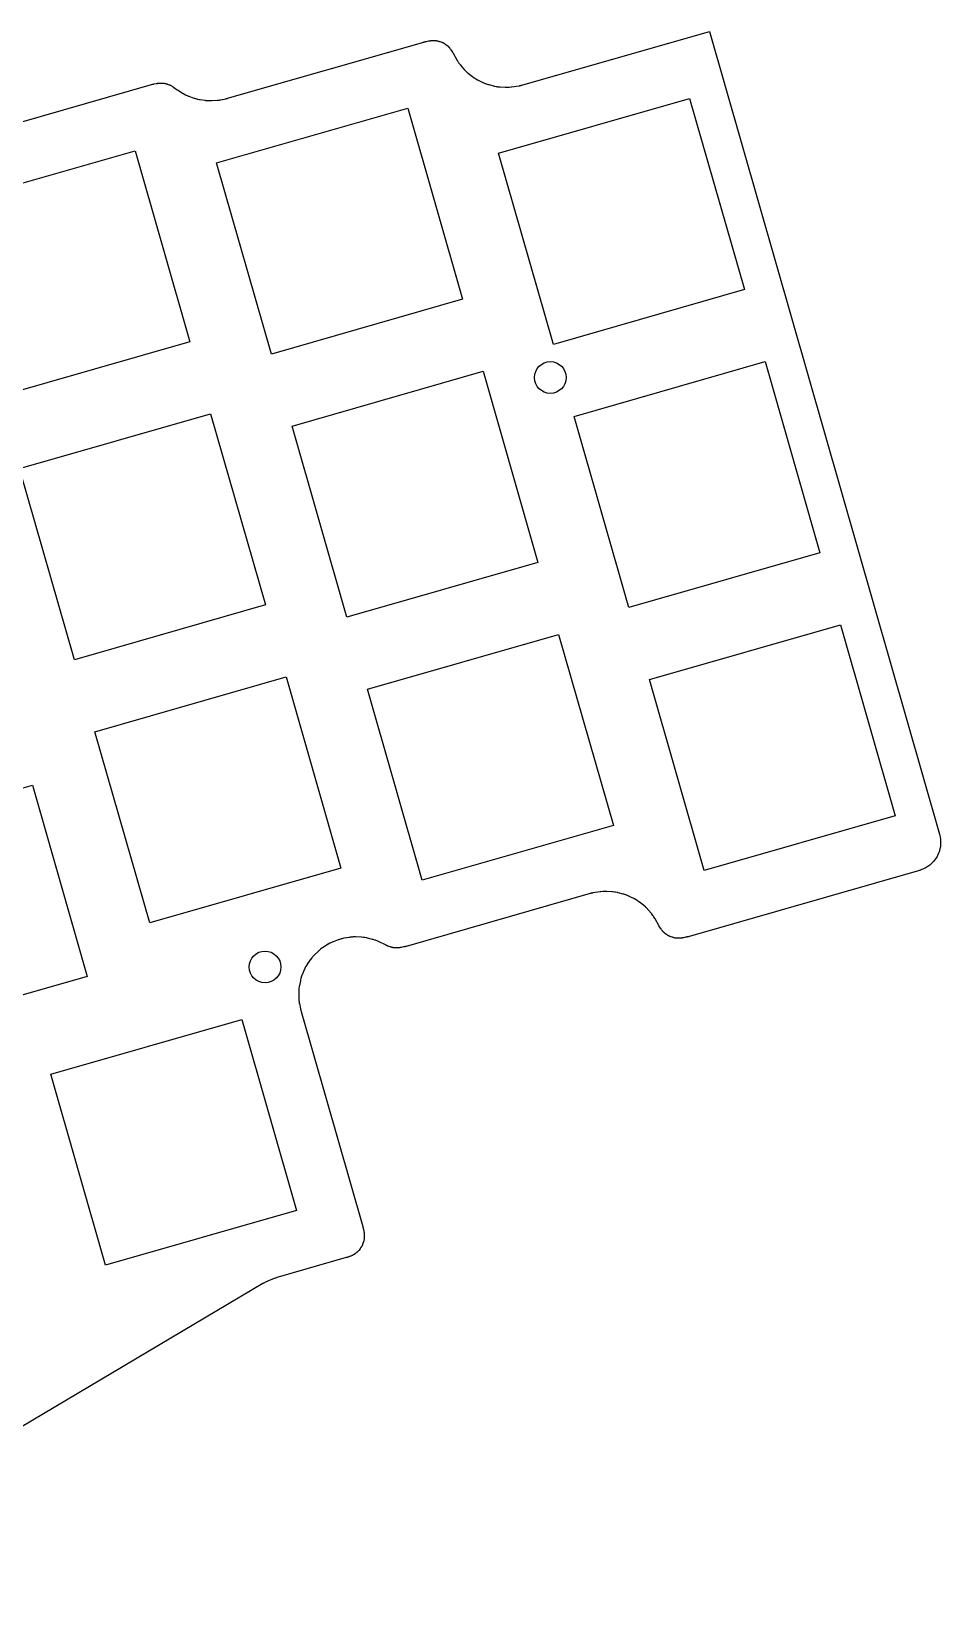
# Model space of a CAD drawing. Header units: millimetres. Extents: x 50 to 304, y -149 to -35.
# Drawn here: x 240.8 to 303.9, y -143.8 to -35 of the extents above; entities that cross this region are included whole.
import ezdxf

# ---------------------------------------------------------------- set-up
doc = ezdxf.new("R2010")
doc.units = ezdxf.units.MM
doc.layers.add('Edge.Cuts', color=254, linetype='CONTINUOUS', true_color=0xd0d2cd)

msp = doc.modelspace()

# ---------------------------------------------------------------- linework, layer by layer
at = {"layer": 'Edge.Cuts', "linetype": 'CONTINUOUS'}
for p, q in [((254.387406, -39.694391), (268.015491, -35.786381)), ((268.015491, -35.786381), (268.023547, -35.784116)), ((268.023547, -35.784116), (268.031626, -35.781936)), ((268.031626, -35.781936), (268.088237, -35.766976)), ((268.088237, -35.766976), (268.104453, -35.762872)), ((268.104453, -35.762872), (268.12075, -35.759108)), ((268.12075, -35.759108), (268.177936, -35.746528)), ((268.177936, -35.746528), (268.18612, -35.744773)), ((268.18612, -35.744773), (268.194322, -35.743103)), ((268.194322, -35.743103), (268.357069, -35.710857)), ((268.357069, -35.710857), (268.365317, -35.709267)), ((268.365317, -35.709267), (268.373582, -35.707765)), ((268.373582, -35.707765), (268.41063, -35.701229)), ((268.41063, -35.701229), (268.427229, -35.698481)), ((268.427229, -35.698481), (268.443881, -35.696082)), ((268.443881, -35.696082), (268.471553, -35.692393)), ((268.471553, -35.692393), (268.489521, -35.690204)), ((268.489521, -35.690204), (268.507536, -35.688422)), ((268.507536, -35.688422), (268.532767, -35.686214)), ((268.532767, -35.686214), (268.55211, -35.684757)), ((268.55211, -35.684757), (268.571484, -35.683769)), ((268.571484, -35.683769), (268.605191, -35.682461)), ((268.605191, -35.682461), (268.614886, -35.682144)), ((268.614886, -35.682144), (268.624583, -35.681944)), ((268.624583, -35.681944), (268.788321, -35.679562)), ((268.788321, -35.679562), (268.80119, -35.679512)), ((268.80119, -35.679512), (268.814057, -35.679735)), ((268.814057, -35.679735), (268.814057, -35.679736)), ((268.814057, -35.679736), (268.826904, -35.680369)), ((268.826904, -35.680369), (268.839712, -35.681548)), ((268.839712, -35.681548), (268.852474, -35.683184)), ((268.852474, -35.683184), (268.865183, -35.685188)), ((268.865183, -35.685188), (268.865878, -35.685308)), ((268.865878, -35.685308), (268.87791, -35.687478)), ((268.87791, -35.687478), (268.889907, -35.689833)), ((268.889907, -35.689833), (268.89723, -35.691328)), ((268.89723, -35.691328), (268.903203, -35.692572)), ((268.903203, -35.692572), (268.909167, -35.693861)), ((268.909167, -35.693861), (268.947685, -35.702339)), ((268.947685, -35.702339), (268.957486, -35.704561)), ((268.957486, -35.704561), (268.967258, -35.706906)), ((268.967258, -35.706906), (269.016943, -35.71916)), ((269.016943, -35.71916), (269.036393, -35.724217)), ((269.036393, -35.724217), (269.05571, -35.72976)), ((269.05571, -35.72976), (269.104716, -35.744493)), ((269.104716, -35.744493), (269.114324, -35.747447)), ((269.114324, -35.747447), (269.123895, -35.750522)), ((269.123895, -35.750522), (269.26173, -35.795766)), ((269.26173, -35.795766), (269.274079, -35.799975)), ((269.274079, -35.799975), (269.286329, -35.804461)), ((269.286329, -35.804461), (269.28633, -35.804461)), ((269.28633, -35.804461), (269.298414, -35.809357)), ((269.298414, -35.809357), (269.310265, -35.814793)), ((269.310265, -35.814793), (269.310266, -35.814793)), ((269.310266, -35.814793), (269.321915, -35.820664)), ((269.321915, -35.820664), (269.333393, -35.826862)), ((269.333393, -35.826862), (269.336865, -35.8288)), ((269.336865, -35.8288), (269.344825, -35.833305)), ((269.344825, -35.833305), (269.352733, -35.837901)), ((269.352733, -35.837901), (269.363456, -35.844215)), ((269.363456, -35.844215), (269.367397, -35.84655)), ((269.367397, -35.84655), (269.371325, -35.848908)), ((269.371325, -35.848908), (269.405266, -35.86942)), ((269.405266, -35.86942), (269.414462, -35.875062)), ((269.414462, -35.875062), (269.42358, -35.880827)), ((269.42358, -35.880827), (269.464601, -35.907153)), ((274.816863, -38.777878), (287.835934, -35.045019)), ((287.835934, -35.045019), (287.835956, -35.045013)), ((287.835956, -35.045013), (287.835978, -35.045007)), ((287.835978, -35.045006), (287.836, -35.045)), ((287.835978, -35.045007), (287.835978, -35.045006)), ((287.836, -35.045), (287.836022, -35.044994)), ((287.836022, -35.044994), (287.836044, -35.044988)), ((287.836044, -35.044988), (287.836044, -35.044987)), ((287.836044, -35.044987), (287.836061, -35.04499)), ((287.836061, -35.04499), (287.836077, -35.044995)), ((287.836077, -35.044995), (287.83609, -35.045006)), ((287.83609, -35.045006), (287.83609, -35.045005)), ((287.83609, -35.045005), (287.836099, -35.04502)), ((287.836099, -35.04502), (287.836106, -35.045035)), ((287.836106, -35.045035), (303.812086, -90.759902)), ((269.464601, -35.907153), (269.482603, -35.919052)), ((269.482603, -35.919052), (269.500278, -35.931432)), ((269.500278, -35.931432), (269.539817, -35.95993)), ((269.539817, -35.95993), (269.54853, -35.966298)), ((269.54853, -35.966298), (269.557154, -35.972784)), ((269.557154, -35.972784), (269.672233, -36.060538)), ((269.672233, -36.060538), (269.682401, -36.068441)), ((269.682401, -36.068441), (269.69242, -36.07653)), ((269.69242, -36.07653), (269.692421, -36.076531)), ((269.692421, -36.076531), (269.70221, -36.084891)), ((269.70221, -36.084891), (269.711684, -36.093607)), ((269.711684, -36.093607), (269.711684, -36.093606)), ((269.711684, -36.093606), (269.720869, -36.10263)), ((269.720869, -36.10263), (269.729791, -36.111912)), ((269.729791, -36.111912), (269.729804, -36.111926)), ((269.729804, -36.111926), (269.73851, -36.12144)), ((269.73851, -36.12144), (269.74702, -36.13113)), ((269.74702, -36.13113), (269.750109, -36.134721)), ((269.750109, -36.134721), (269.755399, -36.140934)), ((269.755399, -36.140934), (269.760626, -36.1472)), ((269.760626, -36.1472), (269.784789, -36.176475)), ((269.784789, -36.176475), (269.790954, -36.184037)), ((269.790954, -36.184037), (269.797026, -36.191675)), ((269.797026, -36.191675), (269.829351, -36.232843)), ((269.829351, -36.232843), (269.841212, -36.248334)), ((269.841212, -36.248334), (269.852692, -36.26411)), ((269.852692, -36.26411), (269.882972, -36.306807)), ((269.882972, -36.306807), (269.888566, -36.314799)), ((269.888566, -36.314799), (269.894064, -36.322858)), ((269.894064, -36.322858), (270.01428, -36.501445)), ((270.01428, -36.501445), (270.01483, -36.502302)), ((270.01483, -36.502302), (270.015342, -36.503181)), ((270.015342, -36.503181), (270.015343, -36.503181)), ((270.015343, -36.503181), (270.015796, -36.504091)), ((270.015796, -36.504091), (270.016168, -36.505036)), ((270.016168, -36.505036), (270.016496, -36.506001)), ((270.016496, -36.506001), (270.016817, -36.506968)), ((270.016817, -36.506968), (270.016819, -36.506972)), ((270.016819, -36.506972), (270.017171, -36.50793)), ((270.017171, -36.50793), (270.017591, -36.50886)), ((270.017591, -36.50886), (270.018061, -36.509768)), ((270.018061, -36.509768), (270.018563, -36.510659)), ((270.018563, -36.510659), (270.020023, -36.513138)), ((270.020023, -36.513138), (270.021981, -36.516511)), ((270.021981, -36.516511), (270.023901, -36.519905)), ((270.023901, -36.519905), (270.024402, -36.520802)), ((270.024402, -36.520802), (270.026754, -36.52513)), ((270.026754, -36.52513), (270.029007, -36.52951)), ((270.029007, -36.52951), (270.031186, -36.533929)), ((270.031186, -36.533929), (270.033315, -36.538372)), ((270.033315, -36.538372), (270.043342, -36.559606)), ((270.043342, -36.559606), (270.043557, -36.559964)), ((270.043557, -36.559964), (270.043839, -36.560272)), ((270.043839, -36.560272), (270.044182, -36.560474)), ((270.044182, -36.560474), (270.044577, -36.560528)), ((270.044577, -36.560527), (270.045, -36.560498)), ((270.044577, -36.560528), (270.044577, -36.560527)), ((270.045, -36.560498), (270.045423, -36.560466)), ((270.045423, -36.560466), (270.045433, -36.560465)), ((270.045433, -36.560465), (270.045841, -36.56051)), ((270.045841, -36.56051), (270.046203, -36.560704)), ((270.046203, -36.560704), (270.046508, -36.561006)), ((270.046508, -36.561006), (270.04675, -36.56136)), ((270.04675, -36.56136), (270.299608, -37.019577)), ((270.299608, -37.019577), (270.309656, -37.03725)), ((270.309656, -37.03725), (270.320149, -37.054663)), ((270.320149, -37.054663), (270.395084, -37.175504)), ((270.395084, -37.175504), (270.417381, -37.209501)), ((270.417381, -37.209501), (270.441377, -37.242321)), ((270.441377, -37.242321), (270.528186, -37.354933)), ((270.528186, -37.354933), (270.540803, -37.370876)), ((270.540803, -37.370876), (270.55382, -37.386494)), ((270.55382, -37.386494), (270.788982, -37.661444)), ((270.788982, -37.661444), (270.802316, -37.676641)), ((270.802316, -37.676641), (270.81603, -37.691497)), ((270.81603, -37.691497), (270.91326, -37.794185)), ((270.91326, -37.794185), (270.941794, -37.822835)), ((270.941794, -37.822835), (270.97174, -37.850006)), ((270.97174, -37.850006), (271.078835, -37.942355)), ((271.078835, -37.942355), (271.094314, -37.955365)), ((271.094314, -37.955365), (271.110116, -37.96798)), ((271.110116, -37.96798), (271.39625, -38.190528)), ((231.265607, -43.853902), (249.099052, -38.740643)), ((249.099052, -38.740643), (249.106872, -38.738444)), ((249.106872, -38.738444), (249.114713, -38.736323)), ((249.114713, -38.736323), (249.169675, -38.721766)), ((249.169675, -38.721766), (249.185429, -38.717764)), ((249.185429, -38.717764), (249.20126, -38.714084)), ((249.20126, -38.714084), (249.256772, -38.701769)), ((249.256772, -38.701769), (249.264708, -38.700051)), ((249.264708, -38.700051), (249.272663, -38.698414)), ((249.272663, -38.698414), (249.439436, -38.664956)), ((249.439436, -38.664956), (249.447834, -38.663318)), ((249.447834, -38.663318), (249.456248, -38.66177)), ((249.456248, -38.66177), (249.492358, -38.655326)), ((249.492358, -38.655326), (249.509234, -38.6525)), ((249.509234, -38.6525), (249.526167, -38.650036)), ((249.526167, -38.650036), (249.552816, -38.646448)), ((249.552816, -38.646448), (249.571023, -38.644209)), ((249.571023, -38.644209), (249.589277, -38.642388)), ((249.589277, -38.642388), (249.613589, -38.640244)), ((249.613589, -38.640244), (249.633111, -38.638763)), ((249.633111, -38.638763), (249.652666, -38.63776)), ((249.652666, -38.63776), (249.685609, -38.636475)), ((249.685609, -38.636475), (249.695389, -38.636153)), ((249.695389, -38.636153), (249.705172, -38.635951)), ((249.705172, -38.635951), (249.86858, -38.633574)), ((249.86858, -38.633574), (249.881696, -38.63352)), ((249.881696, -38.63352), (249.894811, -38.63374)), ((249.894811, -38.63374), (249.907905, -38.634371)), ((249.907905, -38.634371), (249.920962, -38.635549)), ((249.920962, -38.635549), (249.933974, -38.637188)), ((249.933974, -38.637188), (249.946932, -38.639202)), ((249.946932, -38.639202), (249.947304, -38.639265)), ((249.947304, -38.639265), (249.959904, -38.641515)), ((249.959904, -38.641515), (249.972467, -38.643965)), ((249.972467, -38.643965), (249.979411, -38.645378)), ((249.979411, -38.645378), (249.985686, -38.64668)), ((249.985686, -38.64668), (249.991949, -38.648033)), ((249.991949, -38.648033), (250.029576, -38.656315)), ((250.029576, -38.656315), (250.039485, -38.658563)), ((250.039485, -38.658563), (250.049365, -38.660936)), ((250.049365, -38.660936), (250.098716, -38.673122)), ((250.098716, -38.673122), (250.118385, -38.678244)), ((250.118385, -38.678244), (250.137917, -38.683865)), ((250.137917, -38.683865), (250.186582, -38.69854)), ((250.186582, -38.69854), (250.196295, -38.701537)), ((250.196295, -38.701537), (250.205967, -38.704656)), ((250.205967, -38.704656), (250.342744, -38.749724)), ((250.342744, -38.749724), (250.355089, -38.753946)), ((250.355089, -38.753946), (250.367336, -38.758444)), ((250.367336, -38.758444), (250.367336, -38.758443)), ((250.367336, -38.758443), (250.379417, -38.763348)), ((250.379417, -38.763348), (250.391266, -38.768789)), ((250.391266, -38.768789), (250.391267, -38.768789)), ((250.391267, -38.768789), (250.402915, -38.774663)), ((250.402915, -38.774663), (250.414393, -38.780862)), ((250.414393, -38.780862), (250.417865, -38.7828)), ((250.417865, -38.7828), (250.425825, -38.787305)), ((250.425825, -38.787305), (250.433733, -38.791901)), ((250.433733, -38.791901), (250.444456, -38.798215)), ((250.444456, -38.798215), (250.448397, -38.80055)), ((250.448397, -38.80055), (250.452325, -38.802908)), ((250.452325, -38.802908), (250.486433, -38.823521)), ((250.486433, -38.823521), (250.495463, -38.82906)), ((250.495463, -38.82906), (250.504418, -38.834717)), ((250.504418, -38.834717), (250.545972, -38.861356)), ((250.545972, -38.861356), (250.563635, -38.873012)), ((250.563635, -38.873012), (250.580983, -38.88513)), ((250.580983, -38.88513), (250.621074, -38.913932)), ((250.621074, -38.913932), (250.629631, -38.920166)), ((250.629631, -38.920166), (250.638106, -38.926513)), ((250.638106, -38.926513), (250.717277, -38.986631)), ((250.717277, -38.986631), (250.725379, -38.992702)), ((250.725379, -38.992702), (250.733557, -38.998671)), ((250.733557, -38.998671), (250.791024, -39.040057)), ((250.791024, -39.040057), (250.807589, -39.051672)), ((250.807589, -39.051672), (250.824443, -39.062864)), ((250.824443, -39.062864), (250.883932, -39.101294)), ((250.883932, -39.101294), (250.892467, -39.106731)), ((250.892467, -39.106731), (250.90107, -39.11206)), ((250.90107, -39.11206), (251.304656, -39.358534)), ((271.39625, -38.190528), (271.412425, -38.202783)), ((271.412425, -38.202783), (271.428906, -38.214623)), ((271.428906, -38.214623), (271.545204, -38.29596)), ((271.545204, -38.29596), (271.579035, -38.318365)), ((271.579035, -38.318365), (271.613958, -38.339025)), ((271.613958, -38.339025), (271.737897, -38.408166)), ((271.737897, -38.408166), (271.755743, -38.417826)), ((271.755743, -38.417826), (271.773827, -38.427031)), ((271.773827, -38.427031), (272.099031, -38.587394)), ((272.099031, -38.587394), (272.117266, -38.5961)), ((272.117266, -38.5961), (272.135714, -38.604344)), ((272.135714, -38.604344), (272.265452, -38.660363)), ((272.265452, -38.660363), (272.30294, -38.675439)), ((272.30294, -38.675439), (272.341142, -38.688602)), ((272.341142, -38.688602), (272.475868, -38.731252)), ((272.475868, -38.731252), (272.495207, -38.737106)), ((272.495207, -38.737106), (272.514687, -38.74247)), ((272.514687, -38.74247), (272.864082, -38.833946)), ((272.864082, -38.833946), (272.883895, -38.838864)), ((272.883895, -38.838864), (272.903826, -38.843275)), ((272.903826, -38.843275), (273.043599, -38.872342)), ((273.043599, -38.872342), (273.083765, -38.879631)), ((273.083765, -38.879631), (273.124249, -38.884861)), ((273.124249, -38.884861), (273.266257, -38.899535)), ((273.266257, -38.899535), (273.286588, -38.901374)), ((273.286588, -38.901374), (273.306959, -38.902694)), ((273.306959, -38.902694), (273.667562, -38.921438)), ((273.667562, -38.921438), (273.687732, -38.922231)), ((273.687732, -38.922231), (273.707916, -38.922516)), ((273.707916, -38.922516), (273.849093, -38.922723)), ((273.849093, -38.922723), (273.889449, -38.921763)), ((273.889449, -38.921763), (273.929706, -38.91877)), ((273.929706, -38.91877), (274.070186, -38.904751)), ((274.070186, -38.904751), (274.090244, -38.902493)), ((274.090244, -38.902493), (274.110239, -38.89973)), ((274.110239, -38.89973), (274.624612, -38.822029)), ((274.624612, -38.822029), (274.635701, -38.820274)), ((274.635701, -38.820274), (274.646765, -38.818364)), ((274.646765, -38.818364), (274.668525, -38.814448)), ((274.668525, -38.814448), (274.690613, -38.810154)), ((274.690613, -38.810154), (274.712572, -38.805239)), ((274.712572, -38.805239), (274.734066, -38.80011)), ((274.734066, -38.80011), (274.744981, -38.797424)), ((274.744981, -38.797424), (274.755856, -38.794586)), ((274.755856, -38.794586), (274.781054, -38.787819)), ((274.781054, -38.787819), (274.782685, -38.787379)), ((274.782685, -38.787379), (274.784314, -38.786936)), ((274.784314, -38.786936), (274.795727, -38.78382)), ((274.795727, -38.78382), (274.798979, -38.782924)), ((274.798979, -38.782924), (274.802227, -38.782015)), ((274.802227, -38.782015), (274.813611, -38.778803)), ((274.813611, -38.778803), (274.815238, -38.778342)), ((274.815238, -38.778342), (274.816863, -38.777878)), ((251.304656, -39.358534), (251.32222, -39.368955)), ((251.32222, -39.368955), (251.340044, -39.378924)), ((251.340044, -39.378924), (251.465585, -39.447052)), ((251.465585, -39.447052), (251.501969, -39.46561)), ((251.501969, -39.46561), (251.539254, -39.482288)), ((251.539254, -39.482288), (251.671087, -39.537262)), ((251.671087, -39.537262), (251.690034, -39.544881)), ((251.690034, -39.544881), (251.709169, -39.552013)), ((251.709169, -39.552013), (252.049764, -39.674038)), ((252.049764, -39.674038), (252.068813, -39.680593)), ((252.068813, -39.680593), (252.088019, -39.686666)), ((252.088019, -39.686666), (252.222861, -39.727443)), ((252.222861, -39.727443), (252.261699, -39.738129)), ((252.261699, -39.738129), (252.301024, -39.746845)), ((252.301024, -39.746845), (252.439286, -39.773859)), ((252.439286, -39.773859), (252.4591, -39.777472)), ((252.4591, -39.777472), (252.478999, -39.780585)), ((252.478999, -39.780585), (252.838086, -39.83214)), ((252.838086, -39.83214), (252.858232, -39.834772)), ((252.858232, -39.834772), (252.878439, -39.836891)), ((252.878439, -39.836891), (253.019928, -39.849917)), ((253.019928, -39.849917), (253.060467, -39.852613)), ((253.060467, -39.852613), (253.101091, -39.853247)), ((253.101091, -39.853247), (253.243174, -39.851858)), ((253.243174, -39.851858), (253.263484, -39.851401)), ((253.263484, -39.851401), (253.283776, -39.850429)), ((253.283776, -39.850429), (253.69127, -39.825718)), ((253.69127, -39.825718), (253.707295, -39.824584)), ((253.707295, -39.824584), (253.723294, -39.823129)), ((253.723294, -39.823129), (253.835111, -39.811827)), ((253.835111, -39.811827), (253.867001, -39.807956)), ((253.867001, -39.807956), (253.89871, -39.802807)), ((253.89871, -39.802807), (254.009259, -39.782571)), ((254.009259, -39.782571), (254.025033, -39.77952)), ((254.025033, -39.77952), (254.040742, -39.776152)), ((254.040742, -39.776152), (254.263675, -39.726016)), ((254.263675, -39.726016), (254.269337, -39.724721)), ((254.269337, -39.724721), (254.27499, -39.723385)), ((254.27499, -39.723385), (254.314505, -39.713893)), ((254.314505, -39.713893), (254.32577, -39.711101)), ((254.32577, -39.711101), (254.336994, -39.708146)), ((254.336994, -39.708146), (254.376218, -39.697512)), ((254.376218, -39.697512), (254.381817, -39.695972)), ((254.381817, -39.695972), (254.387406, -39.694391)), ((273.201396, -43.506192), (286.466807, -39.702396)), ((286.466807, -39.702396), (290.270603, -52.967807)), ((253.628396, -44.177192), (266.893807, -40.373396)), ((266.893807, -40.373396), (270.697603, -53.638807)), ((234.709396, -47.131192), (247.974807, -43.327396)), ((247.974807, -43.327396), (251.778603, -56.592807)), ((277.005192, -56.771603), (273.201396, -43.506192)), ((257.432192, -57.442603), (253.628396, -44.177192)), ((290.270603, -52.967807), (277.005192, -56.771603)), ((270.697603, -53.638807), (257.432192, -57.442603)), ((251.778603, -56.592807), (238.513192, -60.396603)), ((258.865396, -62.441192), (272.130807, -58.637396)), ((272.130807, -58.637396), (275.934603, -71.902807)), ((278.438396, -61.770192), (291.703807, -57.966396)), ((291.703807, -57.966396), (295.507603, -71.231807)), ((239.946396, -65.395192), (253.211807, -61.591396)), ((253.211807, -61.591396), (257.015603, -74.856807)), ((282.242192, -75.035603), (278.438396, -61.770192)), ((262.669192, -75.706603), (258.865396, -62.441192)), ((243.750192, -78.660603), (239.946396, -65.395192)), ((295.507603, -71.231807), (282.242192, -75.035603)), ((275.934603, -71.902807), (262.669192, -75.706603)), ((257.015603, -74.856807), (243.750192, -78.660603)), ((264.102396, -80.705192), (277.367807, -76.901396)), ((277.367807, -76.901396), (281.171603, -90.166807)), ((283.675396, -80.034192), (296.940807, -76.230396)), ((296.940807, -76.230396), (300.744603, -89.495807)), ((245.183396, -83.659192), (258.448807, -79.855396)), ((258.448807, -79.855396), (262.252603, -93.120807)), ((287.479192, -93.299603), (283.675396, -80.034192)), ((267.906192, -93.970603), (264.102396, -80.705192)), ((248.987192, -96.924603), (245.183396, -83.659192)), ((227.574396, -91.179192), (240.839807, -87.375396)), ((240.839807, -87.375396), (244.643603, -100.640807)), ((281.171603, -90.166807), (267.906192, -93.970603)), ((300.744603, -89.495807), (287.479192, -93.299603)), ((303.812086, -90.759902), (303.82198, -90.797901)), ((303.82198, -90.797901), (303.829997, -90.83634)), ((303.829997, -90.83634), (303.879335, -91.105831)), ((303.879335, -91.105831), (303.889669, -91.183657)), ((303.892323, -91.262119), (303.888743, -91.496572)), ((303.889669, -91.183657), (303.892323, -91.262119)), ((303.604871, -92.383401), (303.471639, -92.576355)), ((303.646256, -92.316687), (303.604871, -92.383401)), ((303.680901, -92.246238), (303.646256, -92.316687)), ((303.773929, -92.031002), (303.680901, -92.246238)), ((303.801503, -91.957495), (303.773929, -92.031002)), ((303.82174, -91.881641), (303.801503, -91.957495)), ((303.87099, -91.652391), (303.82174, -91.881641)), ((303.883694, -91.574918), (303.87099, -91.652391)), ((303.888743, -91.496572), (303.883694, -91.574918)), ((262.252603, -93.120807), (248.987192, -96.924603)), ((302.413915, -93.282307), (286.357506, -97.88662)), ((302.451383, -93.27056), (302.413915, -93.282307)), ((302.488229, -93.256989), (302.451383, -93.27056)), ((302.742917, -93.156018), (302.488229, -93.256989)), ((302.814391, -93.123539), (302.742917, -93.156018)), ((302.882336, -93.084211), (302.814391, -93.123539)), ((303.079265, -92.956931), (302.882336, -93.084211)), ((303.143029, -92.911132), (303.079265, -92.956931)), ((303.201998, -92.859303), (303.143029, -92.911132)), ((303.370312, -92.696049), (303.201998, -92.859303)), ((303.423916, -92.638691), (303.370312, -92.696049)), ((303.471639, -92.576355), (303.423916, -92.638691)), ((279.556098, -94.895134), (266.784513, -98.557617)), ((279.557713, -94.894673), (279.556098, -94.895134)), ((279.55933, -94.894215), (279.557713, -94.894673)), ((279.570739, -94.890995), (279.55933, -94.894215)), ((279.574021, -94.890076), (279.570739, -94.890995)), ((279.577307, -94.889171), (279.574021, -94.890076)), ((279.588735, -94.886051), (279.577307, -94.889171)), ((279.590364, -94.885607), (279.588735, -94.886051)), ((279.591995, -94.885168), (279.590364, -94.885607)), ((279.617145, -94.878414), (279.591995, -94.885168)), ((279.628019, -94.875577), (279.617145, -94.878414)), ((279.638933, -94.872891), (279.628019, -94.875577)), ((279.660449, -94.867757), (279.638933, -94.872891)), ((279.682387, -94.862847), (279.660449, -94.867757)), ((279.704454, -94.858556), (279.682387, -94.862847)), ((279.726222, -94.854638), (279.704454, -94.858556)), ((279.737299, -94.852725), (279.726222, -94.854638)), ((279.748402, -94.850968), (279.737299, -94.852725)), ((280.261404, -94.773474), (279.748402, -94.850968)), ((280.281522, -94.770696), (280.261404, -94.773474)), ((280.301704, -94.768429), (280.281522, -94.770696)), ((280.443047, -94.754368), (280.301704, -94.768429)), ((280.483551, -94.751375), (280.443047, -94.754368)), ((280.524155, -94.750441), (280.483551, -94.751375)), ((280.666194, -94.750781), (280.524155, -94.750441)), ((280.686501, -94.751088), (280.666194, -94.750781)), ((280.706793, -94.75191), (280.686501, -94.751088)), ((281.06875, -94.771172), (280.706793, -94.75191)), ((281.088877, -94.772498), (281.06875, -94.771172)), ((281.108964, -94.774329), (281.088877, -94.772498)), ((281.249275, -94.788918), (281.108964, -94.774329)), ((281.289276, -94.794099), (281.249275, -94.788918)), ((281.328967, -94.80129), (281.289276, -94.794099)), ((281.467095, -94.829929), (281.328967, -94.80129)), ((281.486793, -94.834274), (281.467095, -94.829929)), ((281.506374, -94.839112), (281.486793, -94.834274)), ((281.856962, -94.930454), (281.506374, -94.839112)), ((281.876563, -94.935827), (281.856962, -94.930454)), ((281.89602, -94.941697), (281.876563, -94.935827)), ((282.03158, -94.984476), (281.89602, -94.941697)), ((282.070019, -94.997689), (282.03158, -94.984476)), ((282.107738, -95.012838), (282.070019, -94.997689)), ((282.238258, -95.069149), (282.107738, -95.012838)), ((282.256816, -95.077436), (282.238258, -95.069149)), ((282.275157, -95.086193), (282.256816, -95.077436)), ((282.599173, -95.245969), (282.275157, -95.086193)), ((282.617257, -95.255174), (282.599173, -95.245969)), ((282.635103, -95.264834), (282.617257, -95.255174)), ((282.759042, -95.333975), (282.635103, -95.264834)), ((282.793965, -95.354635), (282.759042, -95.333975)), ((282.827796, -95.37704), (282.793965, -95.354635)), ((282.944094, -95.458377), (282.827796, -95.37704)), ((282.960575, -95.470216), (282.944094, -95.458377)), ((282.97675, -95.482472), (282.960575, -95.470216)), ((283.262884, -95.705019), (282.97675, -95.482472)), ((283.278686, -95.717635), (283.262884, -95.705019)), ((283.294165, -95.730645), (283.278686, -95.717635)), ((283.40126, -95.822994), (283.294165, -95.730645)), ((283.431206, -95.850165), (283.40126, -95.822994)), ((283.45974, -95.878815), (283.431206, -95.850165)), ((283.55697, -95.981503), (283.45974, -95.878815)), ((283.570684, -95.996359), (283.55697, -95.981503)), ((283.584018, -96.011556), (283.570684, -95.996359)), ((283.81918, -96.286506), (283.584018, -96.011556)), ((283.832197, -96.302123), (283.81918, -96.286506)), ((283.844814, -96.318067), (283.832197, -96.302123)), ((283.931623, -96.430679), (283.844814, -96.318067)), ((283.955619, -96.463499), (283.931623, -96.430679)), ((283.977916, -96.497496), (283.955619, -96.463499)), ((284.052851, -96.618337), (283.977916, -96.497496)), ((284.063344, -96.63575), (284.052851, -96.618337)), ((284.073392, -96.653423), (284.063344, -96.63575)), ((284.32625, -97.11164), (284.073392, -96.653423)), ((263.069679, -97.908256), (263.029408, -97.911709)), ((263.110072, -97.906844), (263.069679, -97.908256)), ((263.251417, -97.905472), (263.110072, -97.906844)), ((263.271626, -97.905531), (263.251417, -97.905472)), ((263.291829, -97.906101), (263.271626, -97.905531)), ((263.65389, -97.920887), (263.291829, -97.906101)), ((284.326492, -97.111994), (284.32625, -97.11164)), ((284.326797, -97.112296), (284.326492, -97.111994)), ((284.327159, -97.11249), (284.326797, -97.112296)), ((284.327567, -97.112535), (284.327159, -97.11249)), ((284.327577, -97.112534), (284.327567, -97.112535)), ((284.328, -97.112502), (284.327577, -97.112534)), ((284.328423, -97.112473), (284.328, -97.112502)), ((284.328818, -97.112526), (284.328423, -97.112472)), ((284.328423, -97.112472), (284.328423, -97.112473)), ((284.329162, -97.112728), (284.328818, -97.112526)), ((284.329442, -97.113036), (284.329161, -97.112728)), ((284.329161, -97.112728), (284.329162, -97.112728)), ((284.329658, -97.113394), (284.329442, -97.113036)), ((284.339407, -97.134037), (284.329658, -97.113394)), ((284.341623, -97.13868), (284.339407, -97.134037)), ((284.343878, -97.143307), (284.341623, -97.13868)), ((284.346189, -97.147904), (284.343878, -97.143307)), ((284.348576, -97.152462), (284.346189, -97.147904)), ((284.348947, -97.153157), (284.348576, -97.152462)), ((284.351016, -97.156991), (284.348947, -97.153157)), ((284.353116, -97.160809), (284.351016, -97.156991)), ((284.354849, -97.163929), (284.353116, -97.160809)), ((284.355224, -97.164622), (284.354849, -97.163929)), ((284.355583, -97.165324), (284.355224, -97.164622)), ((284.355916, -97.166037), (284.355583, -97.165324)), ((284.356217, -97.166765), (284.355916, -97.166037)), ((284.356217, -97.166767), (284.356217, -97.166765)), ((284.356504, -97.167498), (284.356217, -97.166767)), ((284.356798, -97.168227), (284.356504, -97.167498)), ((284.35712, -97.16894), (284.356798, -97.168227)), ((284.35749, -97.169633), (284.35712, -97.16894)), ((284.357894, -97.170305), (284.357489, -97.169632)), ((284.357489, -97.169632), (284.35749, -97.169633)), ((284.358321, -97.170963), (284.357894, -97.170305)), ((284.478936, -97.350142), (284.358321, -97.170963)), ((284.484432, -97.358201), (284.478936, -97.350142)), ((284.490028, -97.366193), (284.484432, -97.358201)), ((284.520308, -97.40889), (284.490028, -97.366193)), ((284.531788, -97.424666), (284.520308, -97.40889)), ((284.543649, -97.440157), (284.531788, -97.424666)), ((284.575975, -97.481327), (284.543649, -97.440157)), ((284.582046, -97.488963), (284.575975, -97.481327)), ((284.588209, -97.496523), (284.582046, -97.488963)), ((284.612986, -97.526541), (284.588209, -97.496523)), ((284.617361, -97.531796), (284.612986, -97.526541)), ((284.621781, -97.537013), (284.617361, -97.531796)), ((284.625837, -97.54176), (284.621781, -97.537013)), ((284.634419, -97.55163), (284.625837, -97.54176)), ((284.643168, -97.561352), (284.634419, -97.55163)), ((284.643186, -97.561372), (284.643168, -97.561352)), ((284.652136, -97.570867), (284.643186, -97.561372)), ((284.661358, -97.580101), (284.652136, -97.570867)), ((284.670894, -97.589002), (284.661358, -97.580101)), ((284.680787, -97.597506), (284.670894, -97.589002)), ((284.690941, -97.605705), (284.680787, -97.597506)), ((284.701261, -97.613695), (284.690941, -97.605705)), ((284.816125, -97.700762), (284.701261, -97.613695)), ((284.824115, -97.70674), (284.816125, -97.700762)), ((284.832178, -97.712617), (284.824115, -97.70674)), ((284.873949, -97.742669), (284.832178, -97.712617)), ((284.890285, -97.754116), (284.873949, -97.742669)), ((284.906902, -97.765151), (284.890285, -97.754116)), ((284.950119, -97.793084), (284.906902, -97.765151)), ((284.958533, -97.798447), (284.950119, -97.793084)), ((284.967012, -97.803705), (284.958533, -97.798447)), ((285.000067, -97.823918), (284.967012, -97.803705)), ((285.005883, -97.827441), (285.000067, -97.823918)), ((285.011728, -97.830914), (285.005883, -97.827441)), ((285.017042, -97.834041), (285.011728, -97.830914)), ((285.028271, -97.84052), (285.017042, -97.834041)), ((285.039608, -97.846808), (285.028271, -97.84052)), ((285.039632, -97.846821), (285.039608, -97.846808)), ((285.051085, -97.852833), (285.039632, -97.846821)), ((285.062707, -97.858511), (285.051085, -97.852833)), ((285.074516, -97.863777), (285.062707, -97.858511)), ((285.086531, -97.868556), (285.074516, -97.863777)), ((285.098692, -97.872965), (285.086531, -97.868556)), ((285.110941, -97.877126), (285.098692, -97.872965)), ((285.249107, -97.922478), (285.110941, -97.877126)), ((286.284764, -97.906023), (286.268547, -97.910128)), ((286.341372, -97.891065), (286.284764, -97.906023)), ((286.34945, -97.888885), (286.341372, -97.891065)), ((286.357506, -97.88662), (286.34945, -97.888885)), ((260.670484, -98.906543), (260.410748, -99.158233)), ((260.685209, -98.892631), (260.670484, -98.906543)), ((260.700281, -98.879096), (260.685209, -98.892631)), ((260.806876, -98.785789), (260.700281, -98.879096)), ((260.83802, -98.759891), (260.806876, -98.785789)), ((260.870435, -98.735602), (260.83802, -98.759891)), ((260.985919, -98.653548), (260.870435, -98.735602)), ((261.002577, -98.642027), (260.985919, -98.653548)), ((261.019523, -98.630931), (261.002577, -98.642027)), ((261.32602, -98.435723), (261.019523, -98.630931)), ((261.343193, -98.425089), (261.32602, -98.435723)), ((261.360627, -98.414891), (261.343193, -98.425089)), ((261.483449, -98.345119), (261.360627, -98.414891)), ((261.519062, -98.326061), (261.483449, -98.345119)), ((261.555591, -98.308825), (261.519062, -98.326061)), ((261.684823, -98.25179), (261.555591, -98.308825)), ((261.703401, -98.24387), (261.684823, -98.25179)), ((261.722173, -98.236421), (261.703401, -98.24387)), ((262.059887, -98.107321), (261.722173, -98.236421)), ((262.07902, -98.100285), (262.059887, -98.107321)), ((262.098325, -98.093739), (262.07902, -98.100285)), ((262.233908, -98.049683), (262.098325, -98.093739)), ((262.272986, -98.038078), (262.233908, -98.049683)), ((262.312602, -98.028478), (262.272986, -98.038078)), ((262.451965, -97.998446), (262.312602, -98.028478)), ((262.471945, -97.994406), (262.451965, -97.998446)), ((262.492021, -97.990877), (262.471945, -97.994406)), ((262.848879, -97.932814), (262.492021, -97.990877)), ((262.868867, -97.929821), (262.848879, -97.932814)), ((262.888922, -97.927333), (262.868867, -97.929821)), ((263.029408, -97.911709), (262.888922, -97.927333)), ((263.674096, -97.921968), (263.65389, -97.920887)), ((263.694269, -97.923562), (263.674096, -97.921968)), ((263.835206, -97.93648), (263.694269, -97.923562)), ((263.8754, -97.941193), (263.835206, -97.93648)), ((263.915303, -97.947931), (263.8754, -97.941193)), ((264.054214, -97.97502), (263.915303, -97.947931)), ((264.074027, -97.979143), (264.054214, -97.97502)), ((264.093728, -97.983768), (264.074027, -97.979143)), ((264.445827, -98.071122), (264.093728, -97.983768)), ((264.465443, -98.076253), (264.445827, -98.071122)), ((264.484921, -98.081879), (264.465443, -98.076253)), ((264.620661, -98.122959), (264.484921, -98.081879)), ((264.659165, -98.135686), (264.620661, -98.122959)), ((264.696975, -98.150347), (264.659165, -98.135686)), ((264.827858, -98.204954), (264.696975, -98.150347)), ((264.846471, -98.212999), (264.827858, -98.204954)), ((264.864874, -98.221511), (264.846471, -98.212999)), ((265.350819, -98.453833), (264.864874, -98.221511)), ((265.360167, -98.458378), (265.350819, -98.453833)), ((265.369456, -98.463043), (265.360167, -98.458378)), ((265.376373, -98.466574), (265.369456, -98.463043)), ((265.392435, -98.475037), (265.376373, -98.466574)), ((265.408275, -98.483915), (265.392435, -98.475037)), ((265.41949, -98.490394), (265.408275, -98.483915)), ((265.423983, -98.493029), (265.41949, -98.490394)), ((265.428441, -98.495722), (265.423983, -98.493029)), ((265.432894, -98.498425), (265.428441, -98.495722)), ((265.437369, -98.501089), (265.432894, -98.498425)), ((265.444051, -98.505027), (265.437369, -98.501089)), ((265.455275, -98.511514), (265.444051, -98.505027)), ((265.466609, -98.517805), (265.455275, -98.511514)), ((265.466633, -98.517818), (265.466609, -98.517805)), ((265.478084, -98.523833), (265.466633, -98.517818)), ((265.489705, -98.529514), (265.478084, -98.523833)), ((265.501512, -98.534786), (265.489705, -98.529514)), ((265.513524, -98.539572), (265.501512, -98.534786)), ((265.525683, -98.543995), (265.513524, -98.539572)), ((265.537927, -98.548168), (265.525683, -98.543995)), ((265.675032, -98.593344), (265.537927, -98.548168)), ((265.684705, -98.596463), (265.675032, -98.593344)), ((265.694416, -98.599459), (265.684705, -98.596463)), ((265.743083, -98.614135), (265.694416, -98.599459)), ((265.762614, -98.619756), (265.743083, -98.614135)), ((265.782284, -98.624878), (265.762614, -98.619756)), ((265.831635, -98.637064), (265.782284, -98.624878)), ((265.841515, -98.639437), (265.831635, -98.637064)), ((265.851424, -98.641685), (265.841515, -98.639437)), ((265.889051, -98.649967), (265.851424, -98.641685)), ((265.895313, -98.65132), (265.889051, -98.649967)), ((265.901589, -98.652622), (265.895313, -98.65132)), ((265.908533, -98.654035), (265.901589, -98.652622)), ((265.921096, -98.656485), (265.908533, -98.654035)), ((265.933696, -98.658735), (265.921096, -98.656485)), ((265.934066, -98.658797), (265.933696, -98.658735)), ((265.947026, -98.660815), (265.934066, -98.658797)), ((265.960038, -98.662463), (265.947026, -98.660815)), ((265.973095, -98.663659), (265.960038, -98.662463)), ((265.986189, -98.664319), (265.973095, -98.663659)), ((265.986189, -98.66432), (265.986189, -98.664319)), ((265.999305, -98.664579), (265.986189, -98.66432)), ((266.012423, -98.66457), (265.999305, -98.664579)), ((266.174198, -98.662804), (266.012423, -98.66457)), ((266.185052, -98.662613), (266.174198, -98.662804)), ((266.195904, -98.662274), (266.185052, -98.662613)), ((266.226202, -98.661121), (266.195904, -98.662274)), ((266.24787, -98.660001), (266.226202, -98.661121)), ((266.269499, -98.658295), (266.24787, -98.660001)), ((266.292104, -98.656203), (266.269499, -98.658295)), ((266.310475, -98.654288), (266.292104, -98.656203)), ((266.328798, -98.65195), (266.310475, -98.654288)), ((266.357716, -98.64792), (266.328798, -98.65195)), ((266.372789, -98.645673), (266.357716, -98.64792)), ((266.387816, -98.643138), (266.372789, -98.645673)), ((266.42725, -98.636102), (266.387816, -98.643138)), ((266.434741, -98.634729), (266.42725, -98.636102)), ((266.442219, -98.633285), (266.434741, -98.634729)), ((266.605675, -98.600897), (266.442219, -98.633285)), ((266.613874, -98.599228), (266.605675, -98.600897)), ((266.622055, -98.597473), (266.613874, -98.599228)), ((266.679243, -98.584893), (266.622055, -98.597473)), ((266.695547, -98.581128), (266.679243, -98.584893)), ((266.711767, -98.577023), (266.695547, -98.581128)), ((266.768379, -98.562062), (266.711767, -98.577023)), ((266.776458, -98.559882), (266.768379, -98.562062)), ((266.784513, -98.557617), (266.776458, -98.559882)), ((285.258676, -97.925553), (285.249107, -97.922478)), ((285.268283, -97.928507), (285.258676, -97.925553)), ((285.31729, -97.94324), (285.268283, -97.928507)), ((285.336607, -97.948782), (285.31729, -97.94324)), ((285.356055, -97.95384), (285.336607, -97.948782)), ((285.405742, -97.966094), (285.356055, -97.95384)), ((285.415514, -97.968438), (285.405742, -97.966094)), ((285.425315, -97.970661), (285.415514, -97.968438)), ((285.463833, -97.979139), (285.425315, -97.970661)), ((285.469797, -97.980428), (285.463833, -97.979139)), ((285.47577, -97.981672), (285.469797, -97.980428)), ((285.483093, -97.983167), (285.47577, -97.981672)), ((285.49509, -97.985521), (285.483093, -97.983167)), ((285.507122, -97.987692), (285.49509, -97.985521)), ((285.507815, -97.987811), (285.507122, -97.987692)), ((285.520526, -97.989819), (285.507815, -97.987811)), ((285.533288, -97.991464), (285.520526, -97.989819)), ((285.546097, -97.992661), (285.533288, -97.991464)), ((285.558944, -97.993323), (285.546097, -97.992661)), ((285.571811, -97.993584), (285.558944, -97.993323)), ((285.584681, -97.993578), (285.571811, -97.993584)), ((285.747197, -97.991805), (285.584681, -97.993578)), ((285.758053, -97.991613), (285.747197, -97.991805)), ((285.768906, -97.991274), (285.758053, -97.991613)), ((285.799202, -97.990121), (285.768906, -97.991274)), ((285.82087, -97.989001), (285.799202, -97.990121)), ((285.842499, -97.987295), (285.82087, -97.989001)), ((285.865104, -97.985203), (285.842499, -97.987295)), ((285.883475, -97.983288), (285.865104, -97.985203)), ((285.901798, -97.98095), (285.883475, -97.983288)), ((285.930717, -97.97692), (285.901798, -97.98095)), ((285.945789, -97.974673), (285.930717, -97.97692)), ((285.960816, -97.972139), (285.945789, -97.974673)), ((286.00025, -97.965103), (285.960816, -97.972139)), ((286.007741, -97.963729), (286.00025, -97.965103)), ((286.01522, -97.962285), (286.007741, -97.963729)), ((286.178685, -97.929895), (286.01522, -97.962285)), ((286.186881, -97.928226), (286.178685, -97.929895)), ((286.195061, -97.926471), (286.186881, -97.928226)), ((286.252247, -97.913892), (286.195061, -97.926471)), ((286.268547, -97.910128), (286.252247, -97.913892)), ((259.785593, -100.024775), (259.724189, -100.153382)), ((259.804082, -99.98846), (259.785593, -100.024775)), ((259.824395, -99.953134), (259.804082, -99.98846)), ((259.898561, -99.831439), (259.824395, -99.953134)), ((259.909386, -99.814176), (259.898561, -99.831439)), ((259.920648, -99.797193), (259.909386, -99.814176)), ((260.123927, -99.49896), (259.920648, -99.797193)), ((260.135565, -99.482344), (260.123927, -99.49896)), ((260.147619, -99.466028), (260.135565, -99.482344)), ((260.233363, -99.353003), (260.147619, -99.466028)), ((260.258692, -99.321316), (260.233363, -99.353003)), ((260.285595, -99.290954), (260.258692, -99.321316)), ((260.382343, -99.18719), (260.285595, -99.290954)), ((260.396362, -99.17253), (260.382343, -99.18719)), ((260.410748, -99.158233), (260.396362, -99.17253)), ((244.643603, -100.640807), (231.378192, -104.444603)), ((259.440354, -100.948455), (259.370848, -101.30451)), ((259.444468, -100.928708), (259.440354, -100.948455)), ((259.449078, -100.909071), (259.444468, -100.928708)), ((259.483053, -100.772146), (259.449078, -100.909071)), ((259.493752, -100.733252), (259.483053, -100.772146)), ((259.506399, -100.694944), (259.493752, -100.733252)), ((259.553988, -100.562137), (259.506399, -100.694944)), ((259.561031, -100.543236), (259.553988, -100.562137)), ((259.568549, -100.524518), (259.561031, -100.543236)), ((259.707573, -100.190591), (259.568549, -100.524518)), ((259.715644, -100.171881), (259.707573, -100.190591)), ((259.724189, -100.153382), (259.715644, -100.171881)), ((259.330265, -101.727356), (259.330207, -101.747623)), ((259.330207, -101.747623), (259.333983, -102.129776)), ((259.330834, -101.707097), (259.330265, -101.727356)), ((259.336615, -101.565477), (259.330834, -101.707097)), ((259.333983, -102.129776), (259.33438, -102.148291)), ((259.33438, -102.148291), (259.335205, -102.166789)), ((259.335205, -102.166789), (259.342478, -102.296117)), ((259.339293, -101.525036), (259.336615, -101.565477)), ((259.344016, -101.484782), (259.339293, -101.525036)), ((259.364093, -101.34447), (259.344016, -101.484782)), ((259.367216, -101.324447), (259.364093, -101.34447)), ((259.370848, -101.30451), (259.367216, -101.324447)), ((259.342478, -102.296117), (259.345412, -102.333032)), ((259.345412, -102.333032), (259.350052, -102.369772)), ((259.350052, -102.369772), (259.369249, -102.497872)), ((259.369249, -102.497872), (259.372206, -102.516152)), ((259.372206, -102.516152), (259.375585, -102.534359)), ((259.375585, -102.534359), (259.448046, -102.90113)), ((259.448046, -102.90113), (259.449721, -102.909377)), ((259.449721, -102.909377), (259.451482, -102.917605)), ((259.451482, -102.917605), (259.464111, -102.975135)), ((259.464111, -102.975135), (259.467894, -102.991542)), ((259.467894, -102.991542), (259.472021, -103.007867)), ((259.472021, -103.007867), (259.48706, -103.064815)), ((259.48706, -103.064815), (259.489251, -103.072937)), ((259.489251, -103.072937), (259.491527, -103.081036)), ((259.491527, -103.081036), (263.772542, -118.012697)), ((242.115396, -107.426192), (255.380807, -103.622396)), ((255.380807, -103.622396), (259.184603, -116.887807)), ((245.919192, -120.691603), (242.115396, -107.426192)), ((259.184603, -116.887807), (245.919192, -120.691603)), ((263.772542, -118.012697), (263.774726, -118.02046)), ((263.774726, -118.02046), (263.776832, -118.028244)), ((263.776832, -118.028244), (263.791288, -118.082795)), ((263.791288, -118.082795), (263.795261, -118.098423)), ((263.795261, -118.098423), (263.79892, -118.114129)), ((263.79892, -118.114129), (263.811167, -118.16922)), ((263.811167, -118.16922), (263.812876, -118.177098)), ((263.812876, -118.177098), (263.814506, -118.184993)), ((263.814506, -118.184993), (263.847876, -118.350811)), ((263.847876, -118.350811), (263.849546, -118.359354)), ((263.849546, -118.359354), (263.851124, -118.367914)), ((263.851124, -118.367914), (263.857583, -118.404065)), ((263.857583, -118.404065), (263.860461, -118.42124)), ((263.860461, -118.42124), (263.862962, -118.438474)), ((263.862962, -118.438474), (263.866506, -118.464902)), ((263.866506, -118.464902), (263.868781, -118.483524)), ((263.868781, -118.483524), (263.870619, -118.502195)), ((263.870619, -118.502195), (263.872684, -118.526036)), ((263.872684, -118.526036), (263.874168, -118.546113)), ((263.874168, -118.546113), (263.875146, -118.56622)), ((263.875146, -118.56622), (263.876323, -118.598833)), ((263.498695, -119.665739), (263.490705, -119.676059)), ((263.585762, -119.550875), (263.498695, -119.665739)), ((263.59174, -119.542885), (263.585762, -119.550875)), ((263.597618, -119.534822), (263.59174, -119.542885)), ((263.627668, -119.493051), (263.597618, -119.534822)), ((263.639116, -119.476715), (263.627668, -119.493051)), ((263.650151, -119.460098), (263.639116, -119.476715)), ((263.678084, -119.41688), (263.650151, -119.460098)), ((263.683447, -119.408467), (263.678084, -119.41688)), ((263.688705, -119.399988), (263.683447, -119.408467)), ((263.708918, -119.366933), (263.688705, -119.399988)), ((263.712441, -119.361117), (263.708918, -119.366933)), ((263.715914, -119.355272), (263.712441, -119.361117)), ((263.719041, -119.349957), (263.715914, -119.355272)), ((263.72552, -119.338729), (263.719041, -119.349957)), ((263.731808, -119.327392), (263.72552, -119.338729)), ((263.73182, -119.327368), (263.731808, -119.327392)), ((263.737833, -119.315915), (263.73182, -119.327368)), ((263.743511, -119.304294), (263.737833, -119.315915)), ((263.748777, -119.292484), (263.743511, -119.304293)), ((263.743511, -119.304293), (263.743511, -119.304294)), ((263.753556, -119.28047), (263.748777, -119.292484)), ((263.757966, -119.268308), (263.753556, -119.28047)), ((263.762125, -119.256059), (263.757966, -119.268308)), ((263.807478, -119.117893), (263.762125, -119.256059)), ((263.810553, -119.108324), (263.807478, -119.117893)), ((263.813507, -119.098717), (263.810553, -119.108324)), ((263.82824, -119.04971), (263.813507, -119.098717)), ((263.833782, -119.030393), (263.82824, -119.04971)), ((263.83884, -119.010944), (263.833782, -119.030393)), ((263.851094, -118.961258), (263.83884, -119.010944)), ((263.853438, -118.951486), (263.851094, -118.961258)), ((263.855661, -118.941685), (263.853438, -118.951486)), ((263.864139, -118.903167), (263.855661, -118.941685)), ((263.865428, -118.897203), (263.864139, -118.903167)), ((263.866672, -118.89123), (263.865428, -118.897203)), ((263.868166, -118.883907), (263.866672, -118.89123)), ((263.870521, -118.87191), (263.868166, -118.883907)), ((263.872692, -118.859878), (263.870521, -118.87191)), ((263.872811, -118.859185), (263.872692, -118.859878)), ((263.874819, -118.846474), (263.872811, -118.859185)), ((263.876464, -118.833711), (263.874819, -118.846474)), ((263.876323, -118.598833), (263.876623, -118.608888)), ((263.877661, -118.820903), (263.876464, -118.833711)), ((263.876623, -118.608888), (263.876796, -118.618947)), ((263.876796, -118.618947), (263.878578, -118.782319)), ((263.878323, -118.808056), (263.877661, -118.820903)), ((263.878584, -118.795189), (263.878323, -118.808056)), ((263.878578, -118.782319), (263.878584, -118.795189)), ((262.629863, -120.164679), (257.906372, -121.51921)), ((262.635773, -120.162959), (262.629863, -120.164679)), ((262.641671, -120.161194), (262.635773, -120.162959)), ((262.682919, -120.148675), (262.641671, -120.161194)), ((262.694682, -120.145007), (262.682919, -120.148675)), ((262.706386, -120.141157), (262.694682, -120.145007)), ((262.747226, -120.127375), (262.706386, -120.141157)), ((262.753053, -120.125384), (262.747226, -120.127375)), ((262.758865, -120.123347), (262.753053, -120.125384)), ((262.862593, -120.086555), (262.758865, -120.123347)), ((262.868618, -120.08439), (262.862593, -120.086555)), ((262.874628, -120.082177), (262.868618, -120.08439)), ((262.916628, -120.066518), (262.874628, -120.082177)), ((262.928589, -120.06195), (262.916628, -120.066518)), ((262.940475, -120.05719), (262.928589, -120.06195)), ((262.985803, -120.038617), (262.940475, -120.05719)), ((262.987875, -120.037759), (262.985803, -120.038617)), ((262.989939, -120.036884), (262.987875, -120.037759)), ((262.991989, -120.035976), (262.989939, -120.036884)), ((262.994017, -120.035022), (262.991989, -120.035976)), ((263.022744, -120.021106), (262.994017, -120.035022)), ((263.05311, -120.005519), (263.022744, -120.021106)), ((263.082724, -119.988546), (263.05311, -120.005519)), ((263.096127, -119.980446), (263.082724, -119.988546)), ((263.111847, -119.970698), (263.096127, -119.980446)), ((263.127337, -119.960588), (263.111847, -119.970698)), ((263.235778, -119.888011), (263.127337, -119.960588)), ((263.244394, -119.882164), (263.235778, -119.888011)), ((263.252931, -119.876206), (263.244394, -119.882164)), ((263.293723, -119.84734), (263.252931, -119.876206)), ((263.310569, -119.835087), (263.293723, -119.84734)), ((263.327092, -119.822399), (263.310569, -119.835087)), ((263.366321, -119.791451), (263.327092, -119.822399)), ((263.374457, -119.784947), (263.366321, -119.791451)), ((263.382507, -119.778338), (263.374457, -119.784947)), ((263.411929, -119.753858), (263.382507, -119.778338)), ((263.416864, -119.749719), (263.411929, -119.753858)), ((263.421765, -119.74554), (263.416864, -119.749719)), ((263.426945, -119.741088), (263.421765, -119.74554)), ((263.43665, -119.732607), (263.426945, -119.741088)), ((263.446218, -119.723971), (263.43665, -119.732607)), ((263.44638, -119.723824), (263.446218, -119.723971)), ((263.45587, -119.714866), (263.44638, -119.723824)), ((263.465101, -119.705642), (263.45587, -119.714866)), ((263.474001, -119.696106), (263.465101, -119.705642)), ((263.482506, -119.686213), (263.474001, -119.696106)), ((263.490705, -119.676059), (263.482505, -119.686213)), ((263.482505, -119.686213), (263.482506, -119.686213)), ((257.134093, -121.816588), (257.072134, -121.84374)), ((257.145961, -121.811501), (257.134093, -121.816588)), ((257.15791, -121.806606), (257.145961, -121.811501)), ((257.695297, -121.591508), (257.15791, -121.806606)), ((257.704743, -121.587797), (257.695297, -121.591508)), ((257.714235, -121.584206), (257.704743, -121.587797)), ((257.780807, -121.559499), (257.714235, -121.584206)), ((257.799918, -121.552681), (257.780807, -121.559499)), ((257.819194, -121.546351), (257.799918, -121.552681)), ((257.886938, -121.525051), (257.819194, -121.546351)), ((257.896637, -121.522069), (257.886938, -121.525051)), ((257.906372, -121.51921), (257.896637, -121.522069)), ((256.837037, -121.969207), (219.95845, -143.833225)), ((256.839218, -121.967918), (256.837037, -121.969207)), ((256.841403, -121.966637), (256.839218, -121.967918)), ((256.856705, -121.957695), (256.841403, -121.966637)), ((256.861088, -121.955153), (256.856705, -121.957695)), ((256.865487, -121.952638), (256.861088, -121.955153)), ((256.880904, -121.943889), (256.865487, -121.952638)), ((256.883106, -121.942644), (256.880904, -121.943889)), ((256.885311, -121.941407), (256.883106, -121.942644)), ((256.942729, -121.909302), (256.885311, -121.941407)), ((256.954049, -121.903092), (256.942729, -121.909302)), ((256.965468, -121.897065), (256.954049, -121.903092)), ((257.025547, -121.865974), (256.965468, -121.897065)), ((257.04866, -121.854481), (257.025547, -121.865974)), ((257.072134, -121.84374), (257.04866, -121.854481))]:
    msp.add_line(p, q, dxfattribs=at)
at = {"layer": 'Edge.Cuts'}
for centre in [(276.799, -59.072), (256.995, -99.981)]:
    msp.add_circle(centre, 1.099999, dxfattribs=at)

doc.saveas('drawing.dxf')
